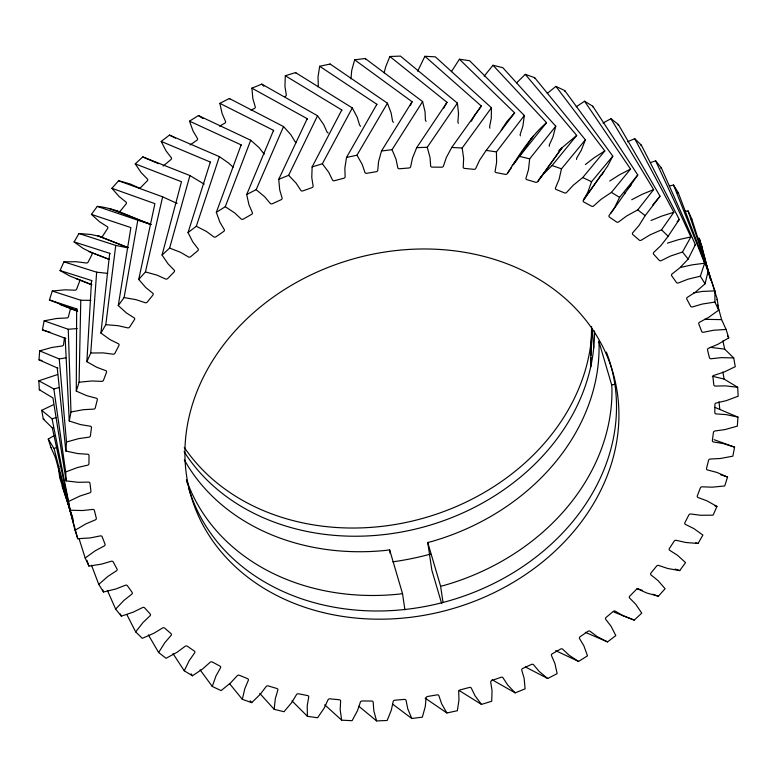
<?xml version="1.0" encoding="UTF-8"?>
<svg xmlns="http://www.w3.org/2000/svg" width="777" height="777" viewBox="0 0 777 777"><rect width="100%" height="100%" fill="white"/><g stroke="black" fill="none" stroke-linecap="round" stroke-linejoin="round"><path stroke-width="1.17" d="M714.898 407.362L737.965 417.123L737.334 426.136L725.126 429.545L715.277 430.944A1.729 1.428 -16.4 0 0 713.432 432.41L712.363 440.53A1.729 1.428 -16.4 0 0 713.83 442.026L723.29 443.57L734.586 447.154L732.857 456.167L720.425 458.498L710.557 459.013A1.729 1.428 -16.4 0 0 708.556 460.324L706.516 468.385A1.729 1.428 -16.4 0 0 707.769 470.027L716.889 472.426L727.554 477.039L724.737 485.946L712.227 487.179L702.457 486.82A1.729 1.428 -16.4 0 0 700.33 487.956L697.328 495.872A1.729 1.428 -16.4 0 0 698.358 497.63L707.031 500.864L716.957 506.458L713.092 515.161L700.631 515.277L691.064 514.034A1.729 1.428 -16.4 0 0 688.83 514.996L684.896 522.678A1.729 1.428 -16.4 0 0 685.702 524.543L693.832 528.564L702.903 535.091L698.037 543.482L685.761 542.482L676.505 540.384A1.729 1.428 -16.4 0 0 674.183 541.142L669.376 548.523A1.729 1.428 -16.4 0 0 669.929 550.456L677.437 555.234L685.557 562.606L679.729 570.609L667.783 568.502L658.935 565.559A1.729 1.428 -16.4 0 0 656.565 566.122L650.912 573.105A1.729 1.428 -16.4 0 0 651.223 575.106L658.022 580.584L665.102 588.713L658.381 596.241L646.891 593.055L638.548 589.306A1.729 1.428 -16.4 0 0 636.149 589.646L629.729 596.163A1.729 1.428 -16.4 0 0 629.788 598.203L635.8 604.321L641.763 613.131L634.226 620.095L623.309 615.86L615.569 611.344A1.729 1.428 -16.4 0 0 613.17 611.47L606.05 617.453A1.729 1.428 -16.4 0 0 605.856 619.502L611.013 626.194L615.802 635.586L607.527 641.909L597.309 636.674L590.258 631.439A1.729 1.428 -16.4 0 0 587.868 631.351L580.137 636.732A1.729 1.428 -16.4 0 0 579.691 638.781L583.945 645.959L587.49 655.837L578.574 661.45L569.172 655.273L562.869 649.378A1.729 1.428 -16.4 0 0 560.538 649.077L552.262 653.787A1.729 1.428 -16.4 0 0 551.583 655.807L554.875 663.403L557.148 673.649L547.678 678.496L539.189 671.445L533.721 664.947A1.729 1.428 -16.4 0 0 531.468 664.442L522.746 668.434A1.729 1.428 -16.4 0 0 521.823 670.405L524.135 678.34L525.106 688.849L515.2 692.87L507.711 685.013L503.137 678A1.729 1.428 -16.4 0 0 500.971 677.282L491.909 680.516A1.729 1.428 -16.4 0 0 490.753 682.41L492.045 690.598L491.705 701.242L481.468 704.409L475.077 695.833L471.435 688.373A1.729 1.428 -16.4 0 0 469.395 687.46L460.081 689.898A1.729 1.428 -16.4 0 0 458.712 691.705L458.974 700.048L457.332 710.722L446.872 712.975L441.637 703.787L438.976 695.959A1.729 1.428 -16.4 0 0 437.082 694.861L427.622 696.474A1.729 1.428 -16.4 0 0 426.049 698.164L425.281 706.584L422.348 717.161L411.781 718.492L407.76 708.789L406.109 700.679A1.729 1.428 -16.4 0 0 404.38 699.407L394.871 700.184A1.729 1.428 -16.4 0 0 393.123 701.738L391.326 710.129L387.14 720.502L376.573 720.901L373.824 710.78L373.193 702.476A1.729 1.428 -16.4 0 0 371.659 701.039L362.208 700.971A1.729 1.428 -16.4 0 0 360.295 702.379L357.488 710.654L352.098 720.706L341.657 720.162L340.19 709.741L340.598 701.34A1.729 1.428 -16.4 0 0 339.258 699.756L329.972 698.834A1.729 1.428 -16.4 0 0 327.913 700.077L324.145 708.148L317.589 717.773L307.391 716.287L307.236 705.681L308.673 697.27A1.729 1.428 -16.4 0 0 307.546 695.561L298.523 693.803A1.729 1.428 -16.4 0 0 296.348 694.871L291.647 702.641L284.013 711.732L274.164 709.314L275.32 698.64L277.768 690.316A1.729 1.428 -16.4 0 0 276.874 688.49L268.211 685.916A1.729 1.428 -16.4 0 0 265.948 686.8L260.353 694.191L251.729 702.641L242.337 699.329L244.794 688.704L248.222 680.555A1.729 1.428 -16.4 0 0 247.572 678.642L239.365 675.281A1.729 1.428 -16.4 0 0 237.024 675.961L230.614 682.886L221.095 690.617L212.257 686.441L215.977 675.98L220.367 668.094A1.729 1.428 -16.4 0 0 219.949 666.112L212.306 661.994A1.729 1.428 -16.4 0 0 209.916 662.47L202.758 668.861L192.434 675.776L184.256 670.794L189.209 660.605L194.493 653.068A1.729 1.428 -16.4 0 0 194.337 651.039L187.315 646.211A1.729 1.428 -16.4 0 0 184.907 646.474L177.078 652.262L166.074 658.284L158.644 652.544L164.773 642.744L170.891 635.644A1.729 1.428 -16.4 0 0 170.989 633.595L164.675 628.107A1.729 1.428 -16.4 0 0 162.276 628.156L153.865 633.274L142.288 638.344L135.693 631.905L142.929 622.6L149.825 616.006A1.729 1.428 -16.4 0 0 150.175 613.956L144.639 607.876A1.729 1.428 -16.4 0 0 142.269 607.711L133.362 612.101L121.358 616.161L115.656 609.1L123.922 600.398L131.517 594.386A1.729 1.428 -16.4 0 0 132.109 592.346L127.418 585.741A1.729 1.428 -16.4 0 0 125.107 585.363L115.802 588.976L103.496 591.987L98.766 584.372L107.964 576.359L116.171 570.998A1.729 1.428 -16.4 0 0 117.006 569.007L113.209 561.946A1.729 1.428 -16.4 0 0 110.985 561.363L101.389 564.16L88.908 566.083L85.188 558.003L95.221 550.776L103.963 546.124A1.729 1.428 -16.4 0 0 105.031 544.191L102.156 536.752A1.729 1.428 -16.4 0 0 100.039 535.965L90.258 537.917L77.749 538.723L75.078 530.273L85.839 523.902L95.017 520.007A1.729 1.428 -16.4 0 0 96.299 518.172L94.396 510.431A1.729 1.428 -16.4 0 0 92.405 509.45L82.547 510.538L70.134 510.227L68.551 501.486L79.924 496.047L89.433 492.958A1.729 1.428 -16.4 0 0 90.919 491.219L89.996 483.275A1.729 1.428 -16.4 0 0 88.17 482.109L78.331 482.313L66.162 480.895L65.686 471.969L77.535 467.521L87.267 465.268A1.729 1.428 -16.4 0 0 88.947 463.655L89.015 455.575A1.729 1.428 -16.4 0 0 87.364 454.234L77.661 453.564L65.86 451.048L66.492 442.026L78.7 438.626L88.549 437.228A1.729 1.428 -16.4 0 0 90.404 435.751L91.472 427.641A1.729 1.428 -16.4 0 0 90.006 426.146L80.546 424.601L69.25 421.017L70.979 412.004L83.411 409.673L93.269 409.149A1.729 1.428 -16.4 0 0 95.28 407.838L97.319 399.786A1.729 1.428 -16.4 0 0 96.066 398.145L86.946 395.746L76.282 391.122L76.651 308.877L49.446 299.961L52.263 291.054L64.773 289.821L74.543 290.18A1.729 1.428 -16.4 0 0 76.67 289.044L79.672 281.128A1.729 1.428 -16.4 0 0 78.642 279.37L91.744 284.683M273.543 131.022L273.553 130.371L219.852 103.351L222.125 113.597L225.417 121.193A1.729 1.428 -16.4 0 1 224.738 123.213L219.561 126.156M76.282 391.122L79.089 382.226L80.779 300.252L52.263 291.054M591.608 326.408L590.588 367.288L590.918 357.692M591.006 355.283L591.676 336.082M484.158 76.185L492.987 65.268L502.836 67.686L555.778 126.204L529.671 158.858L528.515 169.532L526.068 177.855A1.729 1.428 -16.4 0 0 526.961 179.681L535.615 182.255A1.729 1.428 -16.4 0 0 537.888 181.371L562.053 147.688L576.689 135.421L525.271 74.359L516.647 82.809M79.089 382.226L91.608 380.992L101.369 381.352A1.729 1.428 -16.4 0 0 103.506 380.215L106.507 372.3A1.729 1.428 -16.4 0 0 105.478 370.542L96.804 367.307L86.878 361.713L91.54 280.507L60.043 270.542L63.908 261.839L76.369 261.723L85.936 262.966A1.729 1.428 -16.4 0 0 88.17 262.004L92.104 254.322A1.729 1.428 -16.4 0 0 91.297 252.457L83.168 248.436L74.097 241.909L78.963 233.518L91.239 234.518L100.495 236.616A1.729 1.428 -16.4 0 0 102.817 235.858L107.624 228.477A1.729 1.428 -16.4 0 0 107.071 226.544L99.563 221.766L91.443 214.394L97.271 206.391C116.317 208.168 133.042 218.259 150.777 224.524M57.916 368.201L39.035 359.877L39.666 350.864L51.874 347.455L61.723 346.056A1.729 1.428 -16.4 0 0 63.568 344.59L64.481 337.636M451.398 71.698L459.411 59.227L469.609 60.713L524.349 115.482L522.872 126.165L520.172 134.45L520.328 135.878M86.878 361.713L90.744 353.011L96.659 272.193L63.908 261.839M360.615 126.262L359.634 125.175L357.226 117.269L352.292 107.935L295.532 72.591L285.295 75.757L284.955 86.402L286.247 94.59A1.729 1.428 -16.4 0 1 285.091 96.484M285.295 75.757L341.793 109.965L312.121 166.929L311.781 177.574L313.073 185.761A1.729 1.428 -16.4 0 1 311.927 187.655L302.855 190.889A1.729 1.428 -16.4 0 1 300.699 190.171L296.115 183.158L288.636 175.301L278.729 179.322L279.701 189.831L282.012 197.766A1.729 1.428 -16.4 0 1 281.08 199.738L272.368 203.729A1.729 1.428 -16.4 0 1 270.105 203.224L264.636 196.727L256.148 189.666L246.688 194.522L248.961 204.759L252.253 212.364A1.729 1.428 -16.4 0 1 251.563 214.384L243.298 219.095A1.729 1.428 -16.4 0 1 240.957 218.793L234.664 212.898L225.262 206.721L216.346 212.335L219.891 222.212L224.145 229.39A1.729 1.428 -16.4 0 1 223.698 231.439L215.967 236.81A1.729 1.428 -16.4 0 1 213.578 236.732L206.527 231.497L196.309 226.262L188.034 232.585L192.813 241.977L197.97 248.659A1.729 1.428 -16.4 0 1 197.785 250.718L190.666 256.701A1.729 1.428 -16.4 0 1 188.257 256.828L180.526 252.311L169.609 248.077L162.063 255.041L168.036 263.85L174.038 269.969A1.729 1.428 -16.4 0 1 174.097 272.008L167.686 278.525A1.729 1.428 -16.4 0 1 165.278 278.865L156.944 275.116L145.445 271.931L138.733 279.458L145.814 287.587L152.603 293.065A1.729 1.428 -16.4 0 1 152.914 295.066L147.271 302.049A1.729 1.428 -16.4 0 1 144.901 302.612L136.053 299.669L124.106 297.562L118.269 305.565L126.398 312.937L133.906 317.706A1.729 1.428 -16.4 0 1 134.46 319.648L129.642 327.03A1.729 1.428 -16.4 0 1 127.331 327.787L118.075 325.689L105.798 324.689L100.923 333.08L110.004 339.607L118.133 343.628A1.729 1.428 -16.4 0 1 118.93 345.483L115.006 353.176A1.729 1.428 -16.4 0 1 112.762 354.137L103.205 352.894L90.744 353.011M100.923 333.08L109.683 253.312L74.097 241.909M105.798 324.689L115.744 245.415L78.963 233.518M307.138 119.347L307.226 118.687L251.894 88.151L252.865 98.66L255.177 106.595A1.729 1.428 -16.4 0 1 254.254 108.566L250.981 110.062M118.269 305.565L130.886 227.593L91.443 214.394M534.557 78.322L534.663 77.671L525.271 74.359M534.663 77.671L585.363 139.802L561.489 168.832L559.042 179.468L555.613 187.616A1.729 1.428 -16.4 0 0 556.264 189.53L564.461 192.89A1.729 1.428 -16.4 0 0 566.812 192.21L573.212 185.285L582.74 177.554L604.797 150.942L555.905 86.383L547.27 93.386M124.106 297.562L137.82 220.202L97.271 206.391M50.524 332.43L42.414 329.846L44.143 320.833L56.575 318.502L66.443 317.987A1.729 1.428 -16.4 0 0 68.444 316.676L70.484 308.615A1.729 1.428 -16.4 0 0 70.464 307.867M555.778 126.204L553.001 136.81L549.329 144.901L549.31 146.348M138.733 279.458L154.905 203.642L111.898 188.287L118.619 180.759L130.109 183.945L138.452 187.694A1.729 1.428 -16.4 0 0 140.851 187.354L147.271 180.837A1.729 1.428 -16.4 0 0 147.212 178.797L141.2 172.679L135.237 163.869L142.774 156.905L158.421 163.685M393.376 122.368L392.55 121.183L391.152 113.015L387.441 103.195L330.128 64.025L319.668 66.278L318.026 76.952L318.288 85.295A1.729 1.428 -16.4 0 1 317.715 86.713M319.668 66.278L376.864 104.293L346.503 157.449L344.852 168.123L345.114 176.466A1.729 1.428 -16.4 0 1 343.755 178.273L334.431 180.711A1.729 1.428 -16.4 0 1 332.401 179.798L328.758 172.339L322.368 163.762L312.121 166.929M145.445 271.931L162.636 196.834L118.619 180.759M737.965 417.123L726.174 414.607L716.472 413.937A1.729 1.428 -16.4 0 1 714.811 412.597L714.889 404.516A1.729 1.428 -16.4 0 1 716.569 402.904L726.291 400.65L738.15 396.202L737.674 387.276L725.504 385.858L715.666 386.062A1.729 1.428 -16.4 0 1 713.84 384.897L712.907 376.952A1.729 1.428 -16.4 0 1 714.403 375.213L723.902 372.115L735.275 366.686L733.702 357.944L721.289 357.634L711.421 358.721A1.729 1.428 -16.4 0 1 709.44 357.741L707.536 350A1.729 1.428 -16.4 0 1 708.818 348.164L717.987 344.269L728.748 337.898L726.087 329.448L713.577 330.254L703.787 332.206A1.729 1.428 -16.4 0 1 701.68 331.42L698.805 323.98A1.729 1.428 -16.4 0 1 699.873 322.047L708.614 317.395L718.647 310.169L714.927 302.088L702.447 304.011L692.851 306.808A1.729 1.428 -16.4 0 1 690.627 306.216L686.819 299.164A1.729 1.428 -16.4 0 1 687.655 297.173L695.871 291.812L705.069 283.799L708.09 271.396L678.234 192.628L673.504 185.013L669.279 186.024M341.627 110.616L341.793 109.965M384.149 72.844L385.674 66.871L389.86 56.498L400.427 56.099L457.4 103.108L458.537 113.578L457.876 121.989L458.381 123.329M162.063 255.041L181.488 181.721L135.237 163.869M169.609 248.077L189.928 175.563L142.774 156.905M564.558 91.2L564.743 90.559L555.905 86.383M564.743 90.559L612.791 156.119L591.569 181.721L587.849 192.191L583.469 200.077A1.729 1.428 -16.4 0 0 583.877 202.059L591.53 206.177A1.729 1.428 -16.4 0 0 593.919 205.701L601.077 199.31L611.402 192.395L630.545 169.065L584.566 101.224L576.175 106.837M188.034 232.585L210.334 162.063L161.198 141.414L169.473 135.091L219.396 156.633L228.584 163.034L233.129 167.21M585.363 139.802L581.332 150.204L576.719 158.013L576.524 159.47M705.069 283.799L700.339 276.185L704.632 263.218L673.504 185.013M196.309 226.262L219.396 156.633M426.087 121.387L425.417 120.114L425.048 111.781L422.61 101.573L365.219 58.508L354.652 59.839L351.719 70.416L350.951 78.836M354.652 59.839L412.072 101.729L381.488 151.01L378.554 161.587L377.777 170.008A1.729 1.428 -16.4 0 1 376.214 171.698L366.754 173.31A1.729 1.428 -16.4 0 1 364.86 172.212L362.199 164.384L356.964 155.196L387.441 103.195M216.346 212.335L241.132 144.881L189.51 121.163L198.426 115.55L250.718 140.239L258.964 147.504L264.219 154.128M376.622 104.934L376.864 104.293M417.647 71.241L424.902 56.294L435.343 56.838L491.443 107.76L491.268 118.395L489.578 126.787L489.908 128.176M225.262 206.721L250.718 140.239M592.482 106.837L592.744 106.206L584.566 101.224M592.744 106.206L637.771 174.98L619.57 197.377L614.626 207.566L609.343 215.103A1.729 1.428 -16.4 0 0 609.498 217.133L616.52 221.96A1.729 1.428 -16.4 0 0 618.929 221.698L626.757 215.909L637.762 209.877L653.632 189.588L610.926 118.716L603.02 123.028M246.688 194.522L273.553 130.371M410.363 105.585L412.072 101.729M256.148 189.666L283.547 126.564L229.322 98.504L219.852 103.351M612.791 156.119L607.546 166.22L583.469 200.077L601.359 174.64M278.729 179.322L307.226 118.687M389.86 56.498L447.018 102.311L416.695 147.659L412.509 158.042L410.712 166.433A1.729 1.428 -16.4 0 1 408.955 167.987L399.446 168.764A1.729 1.428 -16.4 0 1 397.727 167.492L396.076 159.382L392.055 149.67L422.61 101.573M288.636 175.301L317.531 115.754L261.8 84.13L251.894 88.151M524.349 115.482L496.445 151.884L496.6 162.49L495.163 170.901A1.729 1.428 -16.4 0 0 496.28 172.611L505.303 174.369A1.729 1.428 -16.4 0 0 507.478 173.3C518.89 155.419 530.293 136.694 546.513 122.679L492.987 65.268M700.339 276.185L688.024 279.196L678.729 282.809A1.729 1.428 -16.4 0 1 676.417 282.42L671.716 275.816A1.729 1.428 -16.4 0 1 672.309 273.786L679.914 267.774L688.169 259.071L695.366 244.658L661.344 167.9L655.642 160.839L650.398 162.587M322.368 163.762L352.292 107.935M471.406 121.183L474.494 115.53L481.322 106.031L424.902 56.294M618.016 125.068L618.356 124.456L610.926 118.716M618.356 124.456L660.013 196.192L645.192 215.627L639.063 225.427L632.944 232.527A1.729 1.428 -16.4 0 0 632.847 234.576L639.16 240.064A1.729 1.428 -16.4 0 0 641.559 240.015L649.97 234.897L661.538 229.827L673.824 212.286L634.712 138.656L627.476 141.812M634.712 138.656L641.307 145.095L679.283 219.502L667.734 236.849L660.906 245.571L654.011 252.166A1.729 1.428 -16.4 0 0 653.661 254.215L659.197 260.295A1.729 1.428 -16.4 0 0 661.567 260.46L670.473 256.07L682.478 252.01L690.879 236.927L655.642 160.839M443.677 108.11L447.018 102.311M637.771 174.98L611.062 213.044M481.322 106.031L451.738 147.455L446.338 157.517L443.541 165.792A1.729 1.428 -16.4 0 1 441.627 167.201L432.177 167.123A1.729 1.428 -16.4 0 1 430.633 165.695L430.011 157.391L427.253 147.271L457.4 103.108M537.888 181.371L562.053 147.688L558.828 150.544M523.727 149.932L533.313 136.053M640.899 145.678L641.307 145.095M507.478 173.3L511.548 167.463M513.578 164.539L516.958 159.673M518.987 156.75L522.377 151.874M459.411 59.227L514.607 112.85L485.8 150.971L479.691 160.023L475.912 168.094A1.729 1.428 -16.4 0 1 473.863 169.337L464.578 168.415A1.729 1.428 -16.4 0 1 463.238 166.832L463.636 158.43L462.179 148.009L491.443 107.76M660.013 196.192L652.515 205.351M512.189 165.53L546.513 122.679M501.272 130.118L506.721 121.785L514.607 112.85M539.287 179.157L543.473 173.98L552.097 165.53L576.689 135.421M627.758 188.928L631.361 184.673M660.868 168.454L661.344 167.9M603.826 171.63L601.67 175.097M679.283 219.502L677.194 221.639M531.856 138.248L530.429 139.151M677.709 193.143L678.234 192.628M694.823 245.163L695.366 244.658M58.935 466.365L58.353 466.831L59.693 477.573L73.533 521.231M691.229 219.464L691.812 218.997L688.092 210.917L684.984 211.373M707.488 271.853L708.09 271.396M190.093 144.969L196.863 140.268A1.729 1.428 -16.4 0 0 197.309 138.219L193.055 131.041L189.51 121.163M77.749 538.723L55.381 457.371L50.913 447.552L48.252 439.102L53.943 435.712M701.281 247.144L701.922 246.727L699.251 238.277L698.494 238.286M59.693 477.573L60.344 477.175M716.656 299.825L717.307 299.427L691.812 218.997M604.797 150.942L594.298 157.644L585.372 164.539M70.134 510.227L52.321 427.884L43.298 419.056L41.725 410.314L53.098 404.885M75.078 530.273L54.079 448.582L56.925 447.261M630.545 169.065L619.386 174.854L609.76 180.992M66.162 480.895L52.953 397.96L39.326 389.724L38.85 380.798L57.615 374.533M41.725 410.314L52.127 418.92L56.216 417.463M653.632 189.588L641.948 194.405L631.72 199.718M38.85 380.798L53.856 388.937L59.207 387.538M673.824 212.286L661.722 216.093L651.009 220.513M693.521 292.929L702.408 291.424L714.908 290.889L714.927 302.088M441.686 603.622L431.857 570.231L427.738 542.482L431.177 541.656A219.804 181.799 -16.4 0 0 599.038 344.094L598.795 341.161L611.674 384.926L611.917 387.859A219.804 181.799 -16.4 0 1 444.055 585.421L440.617 586.237L443.016 602.428M346.503 157.449L356.964 155.196M39.666 350.864L59.256 358.945L65.87 357.828M611.674 384.926L615.219 384.236M690.879 236.927L678.515 239.666L667.433 243.143M404.914 609.79L402.515 593.599L389.636 549.844L386.159 550.359A219.804 181.799 -16.4 0 1 184.314 459.838M402.515 593.599L399.038 594.114A219.804 181.799 -16.4 0 1 186.412 479.691M381.488 151.01L392.055 149.67M44.143 320.833L68.259 329.273L77.253 328.574M704.632 263.218L692.122 264.86L680.788 267.375M704.554 319.318L721.619 319.629L726.087 329.448M416.695 147.659L427.253 147.271M80.779 300.252L90.87 300.378M50.913 447.552L51.67 447.542M62.85 486.12L62.092 486.111L72.815 518.104M710.265 347.348L724.679 349.116L733.702 357.944M451.738 147.455L462.179 148.009M96.659 272.193L107.721 273.349M43.298 419.056L44.056 419.114M55.381 457.371L56.129 457.449M486.237 150.398L496.445 151.884M115.744 245.415L127.593 247.795M39.326 389.724L40.064 389.85M52.321 427.884L53.05 428.02M41.958 360.538L39.035 359.877M712.373 376.253L724.047 379.04L737.674 387.276M519.813 156.439L529.671 158.858M137.82 220.202L151.175 224.534M60.043 270.542L69.969 276.136L77.778 279.128M49.446 299.961L65.462 306.177M714.704 505.749L716.957 506.458M695.736 542.744L698.037 543.482M720.755 474.815L727.554 477.039M675.223 569.075L679.729 570.609M552.097 165.53L561.489 168.832M162.636 196.834L177.098 203.448M296.367 142.609L295.114 141.735L290.763 134.606L283.547 126.564M714.092 439.695L734.586 447.154M42.414 329.846L65.802 338.461M636.936 588.412L642.579 590.471M652.738 594.182L658.381 596.241M109.217 208.498L149.184 223.659M60.111 304.574L77.622 311.334M91.297 252.457L109.207 259.392M88.84 251.495L109.11 259.353M128.312 247.659L97.931 235.81L127.292 247.387M76.049 278.642L91.55 284.761M614.015 612.101L634.226 620.095M77.554 311.062L66.531 306.497L77.292 311.023M115.647 210.402L118.065 211.441A1.729 1.428 -16.4 0 0 120.435 210.878L126.088 203.895A1.729 1.428 -16.4 0 0 125.777 201.894L118.978 196.416L111.898 188.287M585.334 632.342L607.527 641.909M169.473 135.091L175.437 138.121M582.74 177.554L591.569 181.721M555.691 650.65L578.574 661.45M189.928 175.563L204.196 184.13M328.166 133.042L327.039 132.051L323.64 124.485L317.531 115.754M525.349 666.948L547.678 678.496M492.064 679.739L515.2 692.87M198.426 115.55L202.943 118.492M611.402 192.395L619.57 197.377M459.168 690.52L481.468 704.409M76.651 308.877L77.224 309.265M425.126 698.125L446.872 712.975M229.322 98.504L229.866 98.902M392.647 704.137L411.781 718.492M637.762 209.877L645.192 215.627M358.828 706.254L376.573 720.901M91.54 280.507L92.055 280.944M324.737 704.807L341.657 720.162M261.8 84.13L263.85 86.228M661.538 229.827L668.142 236.266M291.997 700.883L307.391 716.287M109.683 253.312L110.13 253.797M259.732 693.356L274.164 709.314M295.532 72.591L295.959 73.096M250.175 700.796L251.729 702.641M229.477 683.566L242.337 699.329M682.478 252.01L688.169 259.071M200.068 669.813L212.257 686.441M191.084 673.776L192.434 675.776M330.128 64.025L330.487 64.559M172.999 653.603L184.256 670.794M727.583 336.004L728.748 337.898M48.252 439.102L54.079 448.582M624.494 193.065L624.883 193.706M148.378 634.867L158.644 652.544M126.884 614.656L135.693 631.905M365.219 58.508L365.511 59.081M120.348 613.985L121.358 616.161M107.401 590.452L115.656 609.1M161.198 141.414L165.987 150.806L171.144 157.498A1.729 1.428 -16.4 0 1 170.95 159.547L163.83 165.53A1.729 1.428 -16.4 0 1 163.053 165.948M102.613 589.753L103.496 591.987M91.511 565.238L98.766 584.372M688.092 210.917L714.908 290.889M86.995 560.372L88.908 566.083M78.992 538.471L85.188 558.003M427.738 542.482L440.617 586.237M699.251 238.277L710.761 280.108M717.462 304.516L721.619 319.629M701.922 246.727L710.023 278.234M210.334 162.063L210.489 162.684M706.866 266.773L707.633 270.299M722.892 340.88L724.679 349.116M52.127 418.92L68.551 501.486M722.921 371.93L724.047 379.04M389.636 549.844L390.151 553.311M53.856 388.937L65.686 471.969M717.307 299.427L718.647 310.169M241.132 144.881L241.21 145.522M718.997 401.835L719.755 409.071M57.245 367.929L65.86 451.048M59.256 358.945L66.492 442.026M592.21 328.826L593.715 347.931M65.181 338.131L69.25 421.017M68.259 329.273L70.979 412.004M591.715 334.877A219.804 181.799 -16.4 0 1 422.125 518.541A219.804 181.799 -16.4 0 1 184.285 447.397M430.691 554.059A253.623 209.761 -16.4 0 1 392.939 561.82M594.512 331.002A219.804 181.799 -16.4 0 1 428.69 525.563A219.804 181.799 -16.4 0 1 184.062 451.563M606.381 352.098A219.804 181.799 -16.4 0 1 457.566 598.203A219.804 181.799 -16.4 0 1 188.442 487.257M187.801 484.965A219.804 181.799 -16.4 0 1 186.626 480.351M322.669 612.451A219.804 181.799 -16.4 0 0 616.501 387.772A219.804 181.799 -16.4 0 0 266.579 302.03A219.804 181.799 -16.4 0 0 322.669 612.451"/></g></svg>
